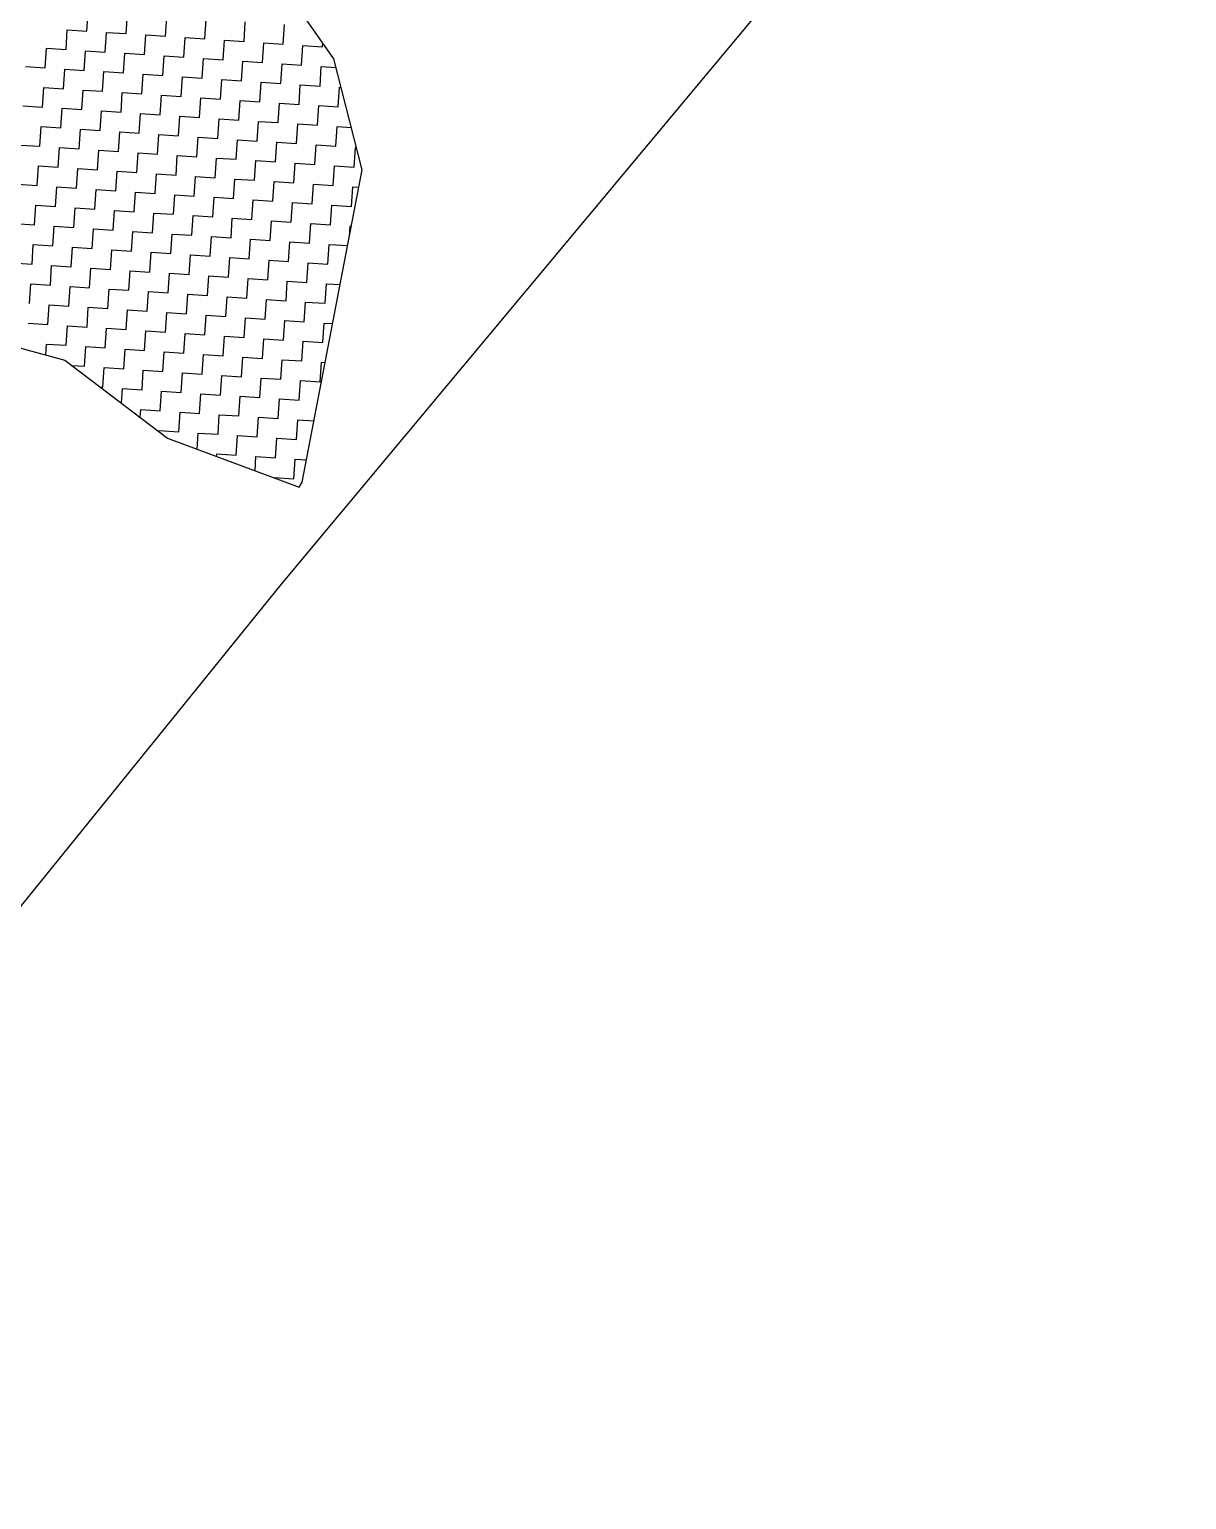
# Model space of a CAD drawing. Header units: metres. Extents: x 286068 to 287358, y 2005630 to 2007098.
# Drawn here: x 286861 to 287052, y 2005786 to 2006028.7 of the extents above; entities that cross this region are included whole.
import ezdxf

# ---------------------------------------------------------------- set-up
doc = ezdxf.new("R2010")
doc.units = ezdxf.units.M
doc.layers.add('POLY_HATCH', color=12, linetype='Continuous')
doc.layers.add('V_BOUND_LINE', color=7, linetype='Continuous')

msp = doc.modelspace()

# ---------------------------------------------------------------- linework, layer by layer
at = {"layer": 'POLY_HATCH'}
for p, q in [((286911.22, 2006023.81), (286899.02, 2006041.2)), ((286915.91, 2006005.46), (286911.22, 2006023.81)), ((286906.02, 2005953.94), (286915.91, 2006005.46)), ((286852.89, 2005977.83), (286866.81, 2005974.07)), ((286866.81, 2005974.07), (286883.76, 2005961.22)), ((286883.76, 2005961.22), (286905.52, 2005953.08)), ((286905.52, 2005953.08), (286906.02, 2005953.94)), ((286905.52, 2005953.08), (286905.52, 2005953.08))]:
    msp.add_line(p, q, dxfattribs=at)
at = {"layer": 'POLY_HATCH', "linetype": 'Continuous'}
for p, q in [((286870.46, 2006028.39), (286870.68, 2006031.63)), ((286876.95, 2006027.96), (286877.16, 2006031.2)), ((286883.43, 2006027.53), (286883.65, 2006030.77)), ((286889.92, 2006027.1), (286890.13, 2006030.34)), ((286896.4, 2006026.67), (286896.61, 2006029.91)), ((286902.88, 2006026.24), (286903.1, 2006029.48)), ((286867.01, 2006025.36), (286867.22, 2006028.6)), ((286867.22, 2006028.6), (286870.46, 2006028.39)), ((286873.49, 2006024.93), (286873.71, 2006028.17)), ((286873.71, 2006028.17), (286876.95, 2006027.96)), ((286879.97, 2006024.5), (286880.19, 2006027.74)), ((286880.19, 2006027.74), (286883.43, 2006027.53)), ((286886.46, 2006024.07), (286886.67, 2006027.31)), ((286886.67, 2006027.31), (286889.92, 2006027.1)), ((286892.94, 2006023.64), (286893.16, 2006026.88)), ((286893.16, 2006026.88), (286896.4, 2006026.67)), ((286863.55, 2006022.33), (286863.77, 2006025.58)), ((286863.77, 2006025.58), (286867.01, 2006025.36)), ((286870.03, 2006021.9), (286870.25, 2006025.15)), ((286870.25, 2006025.15), (286873.49, 2006024.93)), ((286876.52, 2006021.47), (286876.73, 2006024.72)), ((286876.73, 2006024.72), (286879.97, 2006024.5)), ((286899.43, 2006023.21), (286899.64, 2006026.45)), ((286899.64, 2006026.45), (286902.88, 2006026.24)), ((286905.91, 2006022.78), (286906.12, 2006026.02)), ((286906.12, 2006026.02), (286909.37, 2006025.81)), ((286909.37, 2006025.81), (286909.41, 2006026.4)), ((286860.31, 2006022.55), (286863.55, 2006022.33)), ((286866.58, 2006018.88), (286866.79, 2006022.12)), ((286866.79, 2006022.12), (286870.03, 2006021.9)), ((286883, 2006021.04), (286883.22, 2006024.28)), ((286883.22, 2006024.28), (286886.46, 2006024.07)), ((286889.49, 2006020.61), (286889.7, 2006023.85)), ((286889.7, 2006023.85), (286892.94, 2006023.64)), ((286895.97, 2006020.18), (286896.18, 2006023.42)), ((286896.18, 2006023.42), (286899.43, 2006023.21)), ((286902.45, 2006019.75), (286902.67, 2006022.99)), ((286902.67, 2006022.99), (286905.91, 2006022.78)), ((286908.94, 2006019.32), (286909.15, 2006022.56)), ((286909.15, 2006022.56), (286911.58, 2006022.4)), ((286873.06, 2006018.45), (286873.28, 2006021.69)), ((286873.28, 2006021.69), (286876.52, 2006021.47)), ((286879.54, 2006018.02), (286879.76, 2006021.26)), ((286879.76, 2006021.26), (286883, 2006021.04)), ((286886.03, 2006017.59), (286886.24, 2006020.83)), ((286886.24, 2006020.83), (286889.49, 2006020.61)), ((286892.51, 2006017.16), (286892.73, 2006020.4)), ((286892.73, 2006020.4), (286895.97, 2006020.18)), ((286899, 2006016.73), (286899.21, 2006019.97)), ((286899.21, 2006019.97), (286902.45, 2006019.75)), ((286905.48, 2006016.29), (286905.69, 2006019.54)), ((286905.69, 2006019.54), (286908.94, 2006019.32)), ((286863.12, 2006015.85), (286863.34, 2006019.09)), ((286863.34, 2006019.09), (286866.58, 2006018.88)), ((286869.6, 2006015.42), (286869.82, 2006018.66)), ((286869.82, 2006018.66), (286873.06, 2006018.45)), ((286876.09, 2006014.99), (286876.3, 2006018.23)), ((286876.3, 2006018.23), (286879.54, 2006018.02)), ((286882.57, 2006014.56), (286882.79, 2006017.8)), ((286882.79, 2006017.8), (286886.03, 2006017.59)), ((286889.05, 2006014.13), (286889.27, 2006017.37)), ((286889.27, 2006017.37), (286892.51, 2006017.16)), ((286911.96, 2006015.86), (286912.18, 2006019.11)), ((286912.18, 2006019.11), (286912.43, 2006019.09)), ((286859.88, 2006016.07), (286863.12, 2006015.85)), ((286866.15, 2006012.39), (286866.36, 2006015.64)), ((286866.36, 2006015.64), (286869.6, 2006015.42)), ((286872.63, 2006011.96), (286872.85, 2006015.21)), ((286872.85, 2006015.21), (286876.09, 2006014.99)), ((286879.11, 2006011.53), (286879.33, 2006014.77)), ((286879.33, 2006014.77), (286882.57, 2006014.56)), ((286895.54, 2006013.7), (286895.75, 2006016.94)), ((286895.75, 2006016.94), (286899, 2006016.73)), ((286902.02, 2006013.27), (286902.24, 2006016.51)), ((286902.24, 2006016.51), (286905.48, 2006016.29)), ((286908.51, 2006012.84), (286908.72, 2006016.08)), ((286908.72, 2006016.08), (286911.96, 2006015.86)), ((286862.69, 2006009.37), (286862.9, 2006012.61)), ((286862.9, 2006012.61), (286866.15, 2006012.39)), ((286885.6, 2006011.1), (286885.81, 2006014.34)), ((286885.81, 2006014.34), (286889.05, 2006014.13)), ((286892.08, 2006010.67), (286892.3, 2006013.91)), ((286892.3, 2006013.91), (286895.54, 2006013.7)), ((286898.56, 2006010.24), (286898.78, 2006013.48)), ((286898.78, 2006013.48), (286902.02, 2006013.27)), ((286905.05, 2006009.81), (286905.26, 2006013.05)), ((286905.26, 2006013.05), (286908.51, 2006012.84)), ((286911.53, 2006009.38), (286911.75, 2006012.62)), ((286911.75, 2006012.62), (286914.12, 2006012.47)), ((286869.17, 2006008.94), (286869.39, 2006012.18)), ((286869.39, 2006012.18), (286872.63, 2006011.96)), ((286875.66, 2006008.51), (286875.87, 2006011.75)), ((286875.87, 2006011.75), (286879.11, 2006011.53)), ((286882.14, 2006008.08), (286882.36, 2006011.32)), ((286882.36, 2006011.32), (286885.6, 2006011.1)), ((286888.62, 2006007.65), (286888.84, 2006010.89)), ((286888.84, 2006010.89), (286892.08, 2006010.67)), ((286895.11, 2006007.22), (286895.32, 2006010.46)), ((286895.32, 2006010.46), (286898.56, 2006010.24)), ((286901.59, 2006006.78), (286901.81, 2006010.03)), ((286901.81, 2006010.03), (286905.05, 2006009.81)), ((286859.45, 2006009.58), (286862.69, 2006009.37)), ((286865.72, 2006005.91), (286865.93, 2006009.15)), ((286865.93, 2006009.15), (286869.17, 2006008.94)), ((286872.2, 2006005.48), (286872.42, 2006008.72)), ((286872.42, 2006008.72), (286875.66, 2006008.51)), ((286878.68, 2006005.05), (286878.9, 2006008.29)), ((286878.9, 2006008.29), (286882.14, 2006008.08)), ((286885.17, 2006004.62), (286885.38, 2006007.86)), ((286885.38, 2006007.86), (286888.62, 2006007.65)), ((286891.65, 2006004.19), (286891.87, 2006007.43)), ((286891.87, 2006007.43), (286895.11, 2006007.22)), ((286908.08, 2006006.35), (286908.29, 2006009.6)), ((286908.29, 2006009.6), (286911.53, 2006009.38)), ((286914.56, 2006005.92), (286914.77, 2006009.17)), ((286914.77, 2006009.17), (286914.97, 2006009.15)), ((286862.26, 2006002.88), (286862.47, 2006006.13)), ((286862.47, 2006006.13), (286865.72, 2006005.91)), ((286868.74, 2006002.45), (286868.96, 2006005.69)), ((286868.96, 2006005.69), (286872.2, 2006005.48)), ((286875.23, 2006002.02), (286875.44, 2006005.26)), ((286875.44, 2006005.26), (286878.68, 2006005.05)), ((286898.13, 2006003.76), (286898.35, 2006007)), ((286898.35, 2006007), (286901.59, 2006006.78)), ((286904.62, 2006003.33), (286904.83, 2006006.57)), ((286904.83, 2006006.57), (286908.08, 2006006.35)), ((286911.1, 2006002.9), (286911.32, 2006006.14)), ((286911.32, 2006006.14), (286914.56, 2006005.92)), ((286859.02, 2006003.1), (286862.26, 2006002.88)), ((286865.29, 2005999.43), (286865.5, 2006002.67)), ((286865.5, 2006002.67), (286868.74, 2006002.45)), ((286881.71, 2006001.59), (286881.93, 2006004.83)), ((286881.93, 2006004.83), (286885.17, 2006004.62)), ((286888.19, 2006001.16), (286888.41, 2006004.4)), ((286888.41, 2006004.4), (286891.65, 2006004.19)), ((286894.68, 2006000.73), (286894.89, 2006003.97)), ((286894.89, 2006003.97), (286898.13, 2006003.76)), ((286901.16, 2006000.3), (286901.38, 2006003.54)), ((286901.38, 2006003.54), (286904.62, 2006003.33)), ((286907.64, 2005999.87), (286907.86, 2006003.11)), ((286907.86, 2006003.11), (286911.1, 2006002.9)), ((286914.13, 2005999.44), (286914.34, 2006002.68)), ((286914.34, 2006002.68), (286915.36, 2006002.61)), ((286871.77, 2005999), (286871.98, 2006002.24)), ((286871.98, 2006002.24), (286875.23, 2006002.02)), ((286878.25, 2005998.57), (286878.47, 2006001.81)), ((286878.47, 2006001.81), (286881.71, 2006001.59)), ((286884.74, 2005998.14), (286884.95, 2006001.38)), ((286884.95, 2006001.38), (286888.19, 2006001.16)), ((286891.22, 2005997.7), (286891.44, 2006000.95)), ((286891.44, 2006000.95), (286894.68, 2006000.73)), ((286897.7, 2005997.27), (286897.92, 2006000.52)), ((286897.92, 2006000.52), (286901.16, 2006000.3)), ((286861.83, 2005996.4), (286862.04, 2005999.64)), ((286862.04, 2005999.64), (286865.29, 2005999.43)), ((286868.31, 2005995.97), (286868.53, 2005999.21)), ((286868.53, 2005999.21), (286871.77, 2005999)), ((286874.8, 2005995.54), (286875.01, 2005998.78)), ((286875.01, 2005998.78), (286878.25, 2005998.57)), ((286881.28, 2005995.11), (286881.5, 2005998.35)), ((286881.5, 2005998.35), (286884.74, 2005998.14)), ((286887.76, 2005994.68), (286887.98, 2005997.92)), ((286887.98, 2005997.92), (286891.22, 2005997.7)), ((286904.19, 2005996.84), (286904.4, 2006000.09)), ((286904.4, 2006000.09), (286907.64, 2005999.87)), ((286910.67, 2005996.41), (286910.89, 2005999.66)), ((286910.89, 2005999.66), (286914.13, 2005999.44)), ((286858.59, 2005996.61), (286861.83, 2005996.4)), ((286864.86, 2005992.94), (286865.07, 2005996.18)), ((286865.07, 2005996.18), (286868.31, 2005995.97)), ((286871.34, 2005992.51), (286871.55, 2005995.75)), ((286871.55, 2005995.75), (286874.8, 2005995.54)), ((286877.82, 2005992.08), (286878.04, 2005995.32)), ((286878.04, 2005995.32), (286881.28, 2005995.11)), ((286894.25, 2005994.25), (286894.46, 2005997.49)), ((286894.46, 2005997.49), (286897.7, 2005997.27)), ((286900.73, 2005993.82), (286900.95, 2005997.06)), ((286900.95, 2005997.06), (286904.19, 2005996.84)), ((286907.21, 2005993.39), (286907.43, 2005996.63)), ((286907.43, 2005996.63), (286910.67, 2005996.41)), ((286913.8, 2005994.46), (286913.91, 2005996.2)), ((286913.91, 2005996.2), (286914.13, 2005996.18)), ((286861.4, 2005989.92), (286861.61, 2005993.16)), ((286861.61, 2005993.16), (286864.86, 2005992.94)), ((286884.31, 2005991.65), (286884.52, 2005994.89)), ((286884.52, 2005994.89), (286887.76, 2005994.68)), ((286890.79, 2005991.22), (286891.01, 2005994.46)), ((286891.01, 2005994.46), (286894.25, 2005994.25)), ((286897.27, 2005990.79), (286897.49, 2005994.03)), ((286897.49, 2005994.03), (286900.73, 2005993.82)), ((286903.76, 2005990.36), (286903.97, 2005993.6)), ((286903.97, 2005993.6), (286907.21, 2005993.39)), ((286910.24, 2005989.93), (286910.46, 2005993.17)), ((286910.46, 2005993.17), (286913.51, 2005992.97)), ((286867.88, 2005989.49), (286868.1, 2005992.73)), ((286868.1, 2005992.73), (286871.34, 2005992.51)), ((286874.37, 2005989.06), (286874.58, 2005992.3)), ((286874.58, 2005992.3), (286877.82, 2005992.08)), ((286880.85, 2005988.62), (286881.06, 2005991.87)), ((286881.06, 2005991.87), (286884.31, 2005991.65)), ((286887.33, 2005988.19), (286887.55, 2005991.44)), ((286887.55, 2005991.44), (286890.79, 2005991.22)), ((286893.82, 2005987.76), (286894.03, 2005991.01)), ((286894.03, 2005991.01), (286897.27, 2005990.79)), ((286900.3, 2005987.33), (286900.52, 2005990.58)), ((286900.52, 2005990.58), (286903.76, 2005990.36)), ((286858.16, 2005990.13), (286861.4, 2005989.92)), ((286864.43, 2005986.46), (286864.64, 2005989.7)), ((286864.64, 2005989.7), (286867.88, 2005989.49)), ((286870.91, 2005986.03), (286871.12, 2005989.27)), ((286871.12, 2005989.27), (286874.37, 2005989.06)), ((286877.39, 2005985.6), (286877.61, 2005988.84)), ((286877.61, 2005988.84), (286880.85, 2005988.62)), ((286883.88, 2005985.17), (286884.09, 2005988.41)), ((286884.09, 2005988.41), (286887.33, 2005988.19)), ((286890.36, 2005984.74), (286890.57, 2005987.98)), ((286890.57, 2005987.98), (286893.82, 2005987.76)), ((286906.78, 2005986.9), (286907, 2005990.15)), ((286907, 2005990.15), (286910.24, 2005989.93)), ((286860.97, 2005983.43), (286861.18, 2005986.67)), ((286861.18, 2005986.67), (286864.43, 2005986.46)), ((286867.45, 2005983), (286867.67, 2005986.24)), ((286867.67, 2005986.24), (286870.91, 2005986.03)), ((286873.94, 2005982.57), (286874.15, 2005985.81)), ((286874.15, 2005985.81), (286877.39, 2005985.6)), ((286896.84, 2005984.31), (286897.06, 2005987.55)), ((286897.06, 2005987.55), (286900.3, 2005987.33)), ((286903.33, 2005983.88), (286903.54, 2005987.12)), ((286903.54, 2005987.12), (286906.78, 2005986.9)), ((286909.81, 2005983.45), (286910.03, 2005986.69)), ((286910.03, 2005986.69), (286912.28, 2005986.54)), ((286863.99, 2005979.98), (286864.21, 2005983.22)), ((286864.21, 2005983.22), (286867.45, 2005983)), ((286880.42, 2005982.14), (286880.63, 2005985.38)), ((286880.63, 2005985.38), (286883.88, 2005985.17)), ((286886.9, 2005981.71), (286887.12, 2005984.95)), ((286887.12, 2005984.95), (286890.36, 2005984.74)), ((286893.39, 2005981.28), (286893.6, 2005984.52)), ((286893.6, 2005984.52), (286896.84, 2005984.31)), ((286899.87, 2005980.85), (286900.09, 2005984.09)), ((286900.09, 2005984.09), (286903.33, 2005983.88)), ((286906.35, 2005980.42), (286906.57, 2005983.66)), ((286906.57, 2005983.66), (286909.81, 2005983.45)), ((286870.48, 2005979.54), (286870.69, 2005982.79)), ((286870.69, 2005982.79), (286873.94, 2005982.57)), ((286876.96, 2005979.11), (286877.18, 2005982.36)), ((286877.18, 2005982.36), (286880.42, 2005982.14)), ((286883.45, 2005978.68), (286883.66, 2005981.93)), ((286883.66, 2005981.93), (286886.9, 2005981.71)), ((286889.93, 2005978.25), (286890.14, 2005981.5)), ((286890.14, 2005981.5), (286893.39, 2005981.28)), ((286896.41, 2005977.82), (286896.63, 2005981.07)), ((286896.63, 2005981.07), (286899.87, 2005980.85)), ((286860.75, 2005980.19), (286863.99, 2005979.98)), ((286867.02, 2005976.52), (286867.24, 2005979.76)), ((286867.24, 2005979.76), (286870.48, 2005979.54)), ((286873.5, 2005976.09), (286873.72, 2005979.33)), ((286873.72, 2005979.33), (286876.96, 2005979.11)), ((286879.99, 2005975.66), (286880.2, 2005978.9)), ((286880.2, 2005978.9), (286883.45, 2005978.68)), ((286886.47, 2005975.23), (286886.69, 2005978.47)), ((286886.69, 2005978.47), (286889.93, 2005978.25)), ((286902.9, 2005977.39), (286903.11, 2005980.63)), ((286903.11, 2005980.63), (286906.35, 2005980.42)), ((286909.38, 2005976.96), (286909.6, 2005980.2)), ((286909.6, 2005980.2), (286911.04, 2005980.11)), ((286863.66, 2005974.92), (286863.78, 2005976.73)), ((286863.78, 2005976.73), (286867.02, 2005976.52)), ((286870.05, 2005973.06), (286870.26, 2005976.3)), ((286870.26, 2005976.3), (286873.5, 2005976.09)), ((286876.53, 2005972.63), (286876.75, 2005975.87)), ((286876.75, 2005975.87), (286879.99, 2005975.66)), ((286892.96, 2005974.8), (286893.17, 2005978.04)), ((286893.17, 2005978.04), (286896.41, 2005977.82)), ((286899.44, 2005974.37), (286899.65, 2005977.61)), ((286899.65, 2005977.61), (286902.9, 2005977.39)), ((286905.92, 2005973.94), (286906.14, 2005977.18)), ((286906.14, 2005977.18), (286909.38, 2005976.96)), ((286883.02, 2005972.2), (286883.23, 2005975.44)), ((286883.23, 2005975.44), (286886.47, 2005975.23)), ((286889.5, 2005971.77), (286889.71, 2005975.01)), ((286889.71, 2005975.01), (286892.96, 2005974.8)), ((286895.98, 2005971.34), (286896.2, 2005974.58)), ((286896.2, 2005974.58), (286899.44, 2005974.37)), ((286902.47, 2005970.91), (286902.68, 2005974.15)), ((286902.68, 2005974.15), (286905.92, 2005973.94)), ((286908.95, 2005970.48), (286909.17, 2005973.72)), ((286909.17, 2005973.72), (286909.81, 2005973.68)), ((286867.96, 2005973.2), (286870.05, 2005973.06)), ((286873.07, 2005969.6), (286873.29, 2005972.85)), ((286873.29, 2005972.85), (286876.53, 2005972.63)), ((286879.56, 2005969.17), (286879.77, 2005972.42)), ((286879.77, 2005972.42), (286883.02, 2005972.2)), ((286886.04, 2005968.74), (286886.26, 2005971.99)), ((286886.26, 2005971.99), (286889.5, 2005971.77)), ((286892.53, 2005968.31), (286892.74, 2005971.55)), ((286892.74, 2005971.55), (286895.98, 2005971.34)), ((286899.01, 2005967.88), (286899.22, 2005971.12)), ((286899.22, 2005971.12), (286902.47, 2005970.91)), ((286872.66, 2005969.63), (286873.07, 2005969.6)), ((286876.16, 2005966.98), (286876.32, 2005969.39)), ((286876.32, 2005969.39), (286879.56, 2005969.17)), ((286882.58, 2005965.72), (286882.8, 2005968.96)), ((286882.8, 2005968.96), (286886.04, 2005968.74)), ((286905.49, 2005967.45), (286905.71, 2005970.69)), ((286905.71, 2005970.69), (286908.95, 2005970.48)), ((286889.07, 2005965.29), (286889.28, 2005968.53)), ((286889.28, 2005968.53), (286892.53, 2005968.31)), ((286895.55, 2005964.86), (286895.77, 2005968.1)), ((286895.77, 2005968.1), (286899.01, 2005967.88)), ((286902.04, 2005964.43), (286902.25, 2005967.67)), ((286902.25, 2005967.67), (286905.49, 2005967.45)), ((286879.26, 2005964.63), (286879.34, 2005965.93)), ((286879.34, 2005965.93), (286882.58, 2005965.72)), ((286885.61, 2005962.26), (286885.83, 2005965.5)), ((286885.83, 2005965.5), (286889.07, 2005965.29)), ((286892.1, 2005961.83), (286892.31, 2005965.07)), ((286892.31, 2005965.07), (286895.55, 2005964.86)), ((286898.58, 2005961.4), (286898.79, 2005964.64)), ((286898.79, 2005964.64), (286902.04, 2005964.43)), ((286905.06, 2005960.97), (286905.28, 2005964.21)), ((286905.28, 2005964.21), (286907.95, 2005964.03)), ((286882.36, 2005962.28), (286882.37, 2005962.47)), ((286882.37, 2005962.47), (286885.61, 2005962.26)), ((286888.68, 2005959.38), (286888.85, 2005962.04)), ((286888.85, 2005962.04), (286892.1, 2005961.83)), ((286895.12, 2005958.37), (286895.34, 2005961.61)), ((286895.34, 2005961.61), (286898.58, 2005961.4)), ((286901.61, 2005957.94), (286901.82, 2005961.18)), ((286901.82, 2005961.18), (286905.06, 2005960.97)), ((286891.85, 2005958.19), (286891.88, 2005958.59)), ((286891.88, 2005958.59), (286895.12, 2005958.37)), ((286898.21, 2005955.82), (286898.36, 2005958.16)), ((286898.36, 2005958.16), (286901.61, 2005957.94)), ((286904.63, 2005954.48), (286904.85, 2005957.73)), ((286904.85, 2005957.73), (286906.72, 2005957.6)), ((286901.39, 2005954.7), (286904.63, 2005954.48)), ((286901.39, 2005954.63), (286901.39, 2005954.7))]:
    msp.add_line(p, q, dxfattribs=at)
at = {"layer": 'V_BOUND_LINE'}
for p, q in [((287051.99, 2006116.37), (286902.51, 2005937.07)), ((286902.51, 2005937.07), (286780.19, 2005786))]:
    msp.add_line(p, q, dxfattribs=at)

doc.saveas('drawing.dxf')
